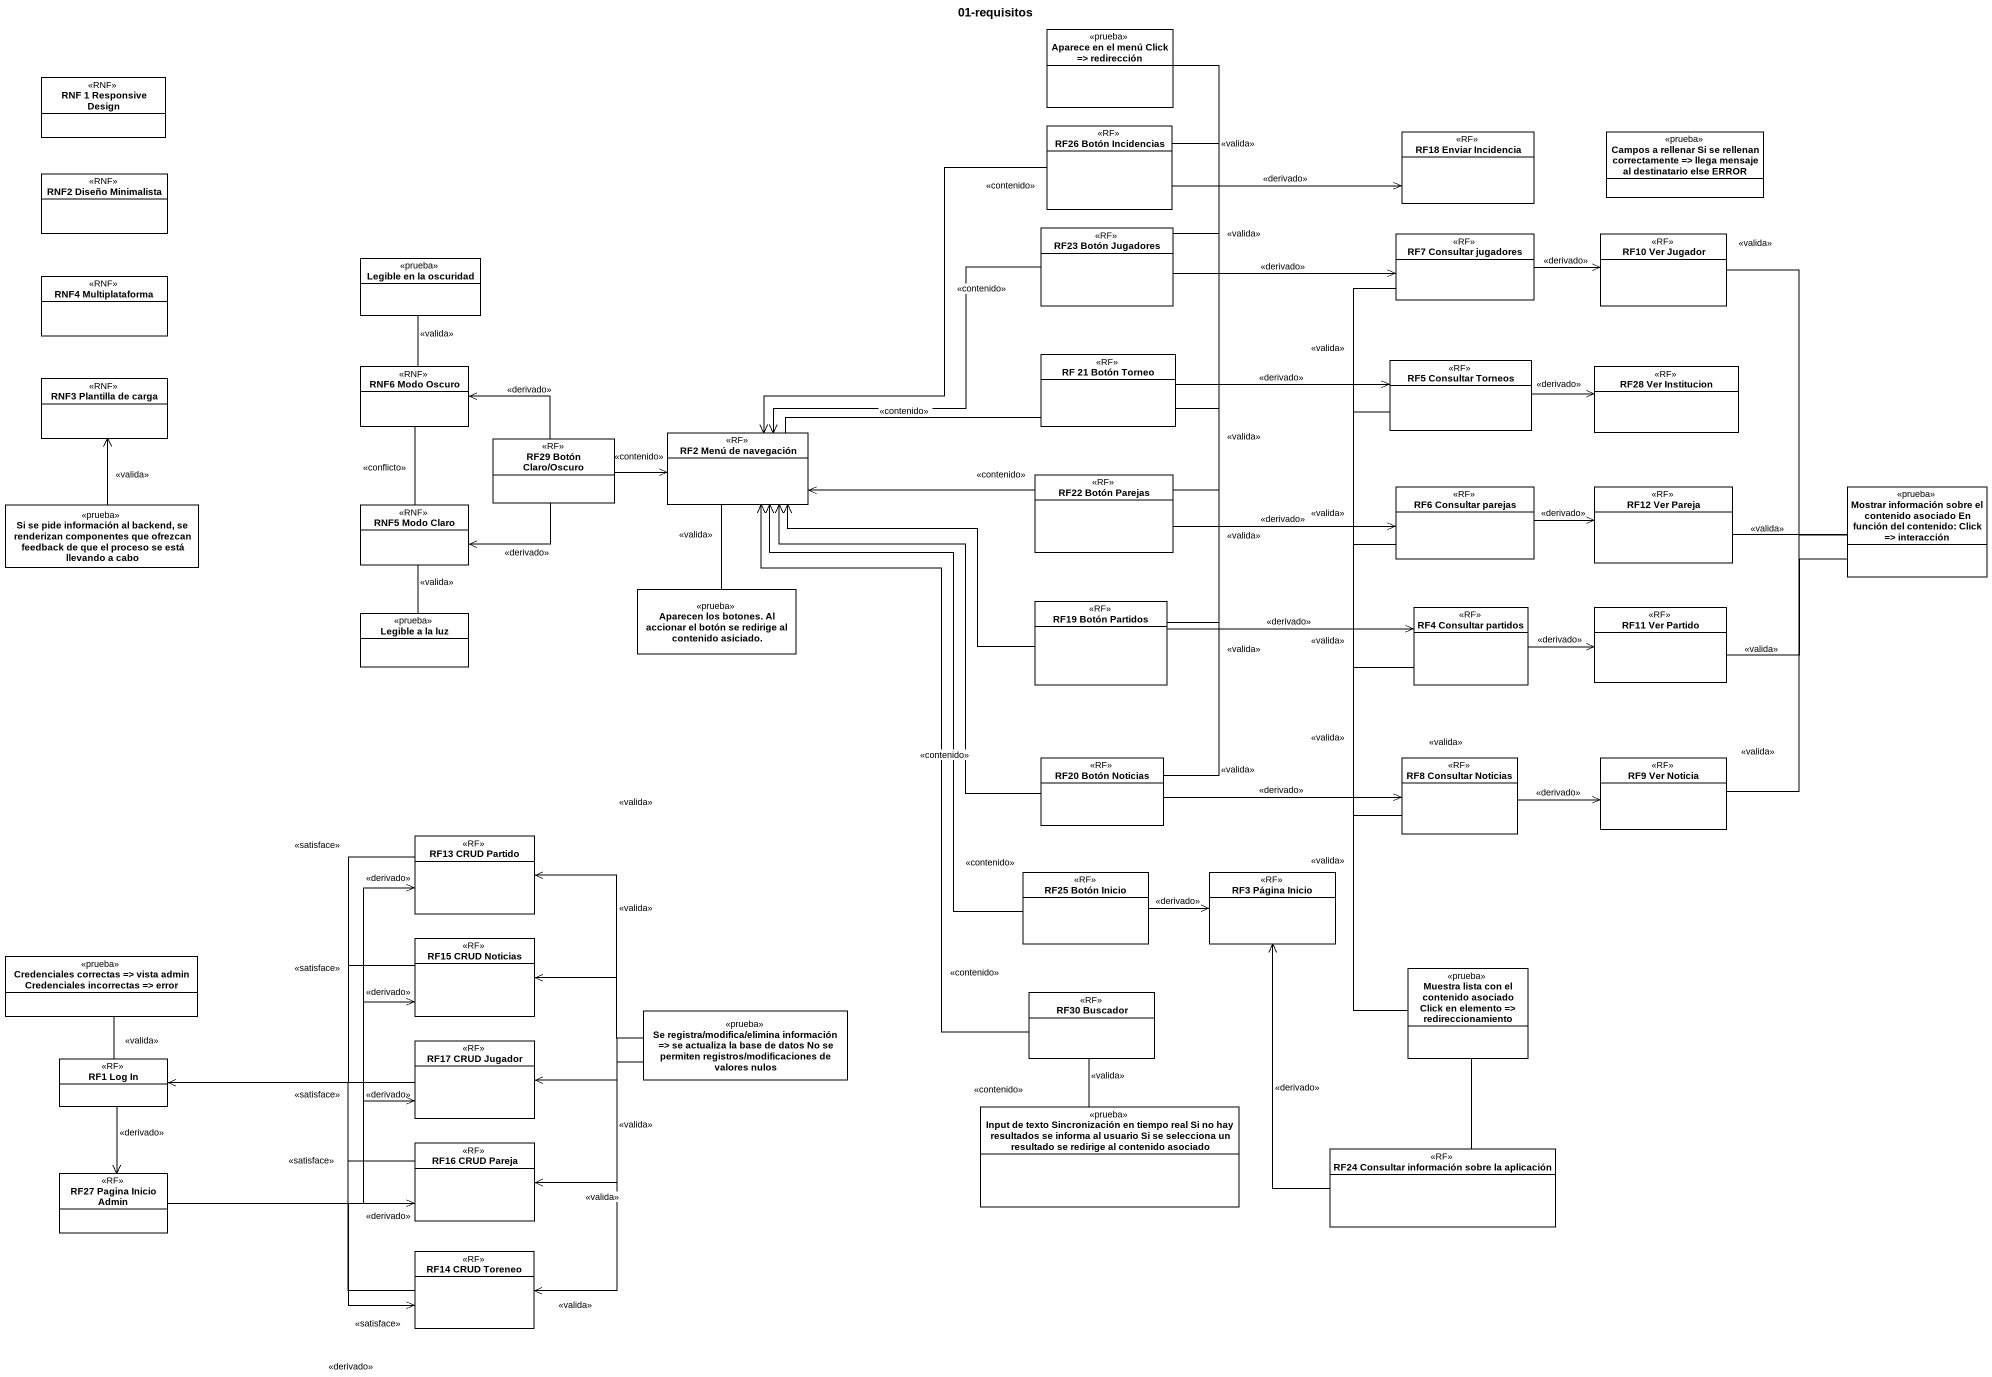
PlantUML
@startuml
title 01-requisitos
hide circle
hide empty members
class "Aparece en el menú Click => redirección" as Aparece_en_el_menú_Click <<prueba>>
class "RNF 1 Responsive Design" as RNF_1_Responsive_Design <<RNF>>
class "RF26 Botón Incidencias" as RF26_Botón_Incidencias <<RF>>
class "RF18 Enviar Incidencia" as RF18_Enviar_Incidencia <<RF>>
class "Campos a rellenar Si se rellenan correctamente => llega mensaje al destinatario else ERROR" as Campos_a_rellenar_Si_se <<prueba>>
class "RNF2 Diseño Minimalista" as RNF2_Diseño_Minimalista <<RNF>>
class "RF23 Botón Jugadores" as RF23_Botón_Jugadores <<RF>>
class "RF7 Consultar jugadores" as RF7_Consultar_jugadores <<RF>>
class "RF10 Ver Jugador" as RF10_Ver_Jugador <<RF>>
class "Legible en la oscuridad" as Legible_en_la_oscuridad <<prueba>>
class "RNF4 Multiplataforma" as RNF4_Multiplataforma <<RNF>>
class "RNF3 Plantilla de carga" as RNF3_Plantilla_de_carga <<RNF>>
class "RNF6 Modo Oscuro" as RNF6_Modo_Oscuro <<RNF>>
class "RF 21 Botón Torneo" as RF_21_Botón_Torneo <<RF>>
class "RF5 Consultar Torneos" as RF5_Consultar_Torneos <<RF>>
class "RF28 Ver Institucion" as RF28_Ver_Institucion <<RF>>
class "RF29 Botón Claro/Oscuro" as RF29_Botón_Claro_Oscuro <<RF>>
class "RF2 Menú de navegación" as RF2_Menú_de_navegación <<RF>>
class "Si se pide información al backend, se renderizan componentes que ofrezcan feedback de que el proceso se está llevando a cabo" as Si_se_pide_información_al <<prueba>>
class "RNF5 Modo Claro" as RNF5_Modo_Claro <<RNF>>
class "RF22 Botón Parejas" as RF22_Botón_Parejas <<RF>>
class "RF6 Consultar parejas" as RF6_Consultar_parejas <<RF>>
class "RF12 Ver Pareja" as RF12_Ver_Pareja <<RF>>
class "Mostrar información sobre el contenido asociado En función del contenido: Click => interacción" as Mostrar_información_sobre <<prueba>>
class "Legible a la luz" as Legible_a_la_luz <<prueba>>
class "Aparecen los botones. Al accionar el botón se redirige al contenido asiciado." as Aparecen_los_botones_Al <<prueba>>
class "RF19 Botón Partidos" as RF19_Botón_Partidos <<RF>>
class "RF4 Consultar partidos" as RF4_Consultar_partidos <<RF>>
class "RF11 Ver Partido" as RF11_Ver_Partido <<RF>>
class "RF20 Botón Noticias" as RF20_Botón_Noticias <<RF>>
class "RF8 Consultar Noticias" as RF8_Consultar_Noticias <<RF>>
class "RF9 Ver Noticia" as RF9_Ver_Noticia <<RF>>
class "RF13 CRUD Partido" as RF13_CRUD_Partido <<RF>>
class "RF25 Botón Inicio" as RF25_Botón_Inicio <<RF>>
class "RF3 Página Inicio" as RF3_Página_Inicio <<RF>>
class "Credenciales correctas => vista admin Credenciales incorrectas => error" as Credenciales_correctas <<prueba>>
class "RF15 CRUD Noticias" as RF15_CRUD_Noticias <<RF>>
class "Muestra lista con el contenido asociado Click en elemento => redireccionamiento" as Muestra_lista_con_el <<prueba>>
class "RF30 Buscador" as RF30_Buscador <<RF>>
class "RF17 CRUD Jugador" as RF17_CRUD_Jugador <<RF>>
class "Se registra/modifica/elimina información => se actualiza la base de datos No se permiten registros/modificaciones de valores nulos" as Se_registra_modifica <<prueba>>
class "RF1 Log In" as RF1_Log_In <<RF>>
class "Input de texto Sincronización en tiempo real Si no hay resultados se informa al usuario Si se selecciona un resultado se redirige al contenido asociado" as Input_de_texto <<prueba>>
class "RF16 CRUD Pareja" as RF16_CRUD_Pareja <<RF>>
class "RF24 Consultar información sobre la aplicación" as RF24_Consultar_información <<RF>>
class "RF27 Pagina Inicio Admin" as RF27_Pagina_Inicio_Admin <<RF>>
class "RF14 CRUD Toreneo" as RF14_CRUD_Toreneo <<RF>>
Aparece_en_el_menú_Click -- RF26_Botón_Incidencias : <<valida>>
Aparece_en_el_menú_Click -- RF23_Botón_Jugadores : <<valida>>
Aparece_en_el_menú_Click -- RF_21_Botón_Torneo : <<valida>>
Aparece_en_el_menú_Click -- RF22_Botón_Parejas : <<valida>>
Aparece_en_el_menú_Click -- RF19_Botón_Partidos : <<valida>>
Aparece_en_el_menú_Click -- RF20_Botón_Noticias : <<valida>>
RF26_Botón_Incidencias -right-> RF18_Enviar_Incidencia : <<derivado>>
RF26_Botón_Incidencias --> RF2_Menú_de_navegación : <<contenido>>
RF23_Botón_Jugadores -right-> RF7_Consultar_jugadores : <<derivado>>
RF23_Botón_Jugadores -left-> RF2_Menú_de_navegación : <<contenido>>
RF7_Consultar_jugadores -right-> RF10_Ver_Jugador : <<derivado>>
Legible_en_la_oscuridad -- RNF6_Modo_Oscuro : <<valida>>
RNF6_Modo_Oscuro -- RNF5_Modo_Claro : <<conflicto>>
RF_21_Botón_Torneo -right-> RF5_Consultar_Torneos : <<derivado>>
RF_21_Botón_Torneo -left- RF2_Menú_de_navegación : <<contenido>>
RF5_Consultar_Torneos -right-> RF28_Ver_Institucion : <<derivado>>
RF29_Botón_Claro_Oscuro -left-> RNF6_Modo_Oscuro : <<derivado>>
RF29_Botón_Claro_Oscuro -right-> RF2_Menú_de_navegación : <<contenido>>
RF29_Botón_Claro_Oscuro -left-> RNF5_Modo_Claro : <<derivado>>
Si_se_pide_información_al -up-> RNF3_Plantilla_de_carga : <<valida>>
RNF5_Modo_Claro -- Legible_a_la_luz : <<valida>>
RF22_Botón_Parejas -left-> RF2_Menú_de_navegación : <<contenido>>
RF22_Botón_Parejas -right-> RF6_Consultar_parejas : <<derivado>>
RF6_Consultar_parejas -right-> RF12_Ver_Pareja : <<derivado>>
Mostrar_información_sobre -up- RF10_Ver_Jugador : <<valida>>
Mostrar_información_sobre -left- RF12_Ver_Pareja : <<valida>>
Mostrar_información_sobre -left- RF11_Ver_Partido : <<valida>>
Aparecen_los_botones_Al -up- RF2_Menú_de_navegación : <<valida>>
RF19_Botón_Partidos -left-> RF2_Menú_de_navegación : <<contenido>>
RF19_Botón_Partidos -right-> RF4_Consultar_partidos : <<derivado>>
RF4_Consultar_partidos -right-> RF11_Ver_Partido : <<derivado>>
RF20_Botón_Noticias -up-> RF2_Menú_de_navegación : <<contenido>>
RF20_Botón_Noticias -right-> RF8_Consultar_Noticias : <<derivado>>
RF8_Consultar_Noticias -right-> RF9_Ver_Noticia : <<derivado>>
RF9_Ver_Noticia -up- Mostrar_información_sobre : <<valida>>
RF13_CRUD_Partido -left-> RF1_Log_In : <<satisface>>
RF25_Botón_Inicio -up-> RF2_Menú_de_navegación : <<contenido>>
RF25_Botón_Inicio -right-> RF3_Página_Inicio : <<derivado>>
Credenciales_correctas -- RF1_Log_In : <<valida>>
RF15_CRUD_Noticias -left-> RF1_Log_In : <<satisface>>
Muestra_lista_con_el -up- RF7_Consultar_jugadores : <<valida>>
Muestra_lista_con_el -up- RF5_Consultar_Torneos : <<valida>>
Muestra_lista_con_el -up- RF6_Consultar_parejas : <<valida>>
Muestra_lista_con_el -up- RF4_Consultar_partidos : <<valida>>
Muestra_lista_con_el -up- RF8_Consultar_Noticias : <<valida>>
Muestra_lista_con_el -- RF24_Consultar_información : <<valida>>
RF30_Buscador -up-> RF2_Menú_de_navegación : <<contenido>>
RF30_Buscador -- Input_de_texto : <<valida>>
RF17_CRUD_Jugador -left-> RF1_Log_In : <<satisface>>
Se_registra_modifica -up-> RF13_CRUD_Partido : <<valida>>
Se_registra_modifica -left-> RF15_CRUD_Noticias : <<valida>>
Se_registra_modifica -left-> RF17_CRUD_Jugador : <<valida>>
Se_registra_modifica -left-> RF16_CRUD_Pareja : <<valida>>
Se_registra_modifica --> RF14_CRUD_Toreneo : <<valida>>
RF1_Log_In --> RF27_Pagina_Inicio_Admin : <<derivado>>
RF16_CRUD_Pareja -left-> RF1_Log_In : <<satisface>>
RF24_Consultar_información -up-> RF3_Página_Inicio : <<derivado>>
RF27_Pagina_Inicio_Admin -up-> RF13_CRUD_Partido : <<derivado>>
RF27_Pagina_Inicio_Admin -up-> RF15_CRUD_Noticias : <<derivado>>
RF27_Pagina_Inicio_Admin -right-> RF17_CRUD_Jugador : <<derivado>>
RF27_Pagina_Inicio_Admin -right-> RF16_CRUD_Pareja : <<derivado>>
RF27_Pagina_Inicio_Admin -right-> RF14_CRUD_Toreneo : <<derivado>>
RF14_CRUD_Toreneo -left-> RF1_Log_In : <<satisface>>
@enduml
